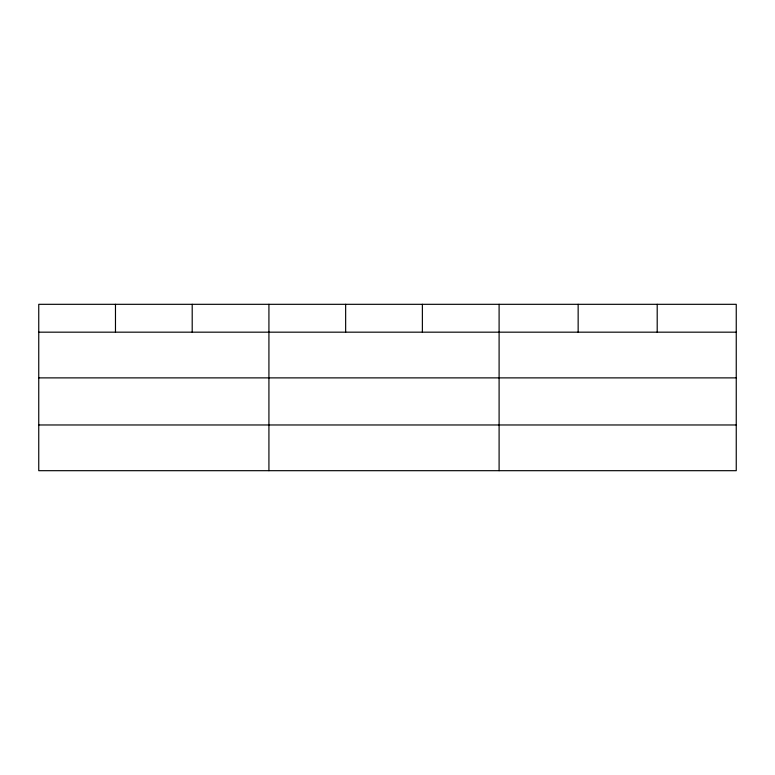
<?xml version="1.0" encoding="UTF-8"?>
<svg xmlns="http://www.w3.org/2000/svg" width="775" height="775" viewBox="0 0 775 775"><rect width="100%" height="100%" fill="white"/><g stroke="black" fill="none" stroke-linecap="round" stroke-linejoin="round"><path stroke-width="1.16" d="M736.25 377.88L736.25 304.313L38.75 304.313L38.75 470.687L736.25 470.687L736.25 377.88L38.75 377.88M38.75 332.175L736.25 332.175M38.75 424.971L736.25 424.971M657.2 304.313L657.2 332.175M578.15 304.313L578.15 332.175M499.1 304.313L499.1 470.687M422.375 304.313L422.375 332.175M345.65 304.313L345.65 332.175M268.925 304.313L268.925 470.687M192.2 304.313L192.2 332.175M115.475 304.313L115.475 332.175"/></g></svg>
